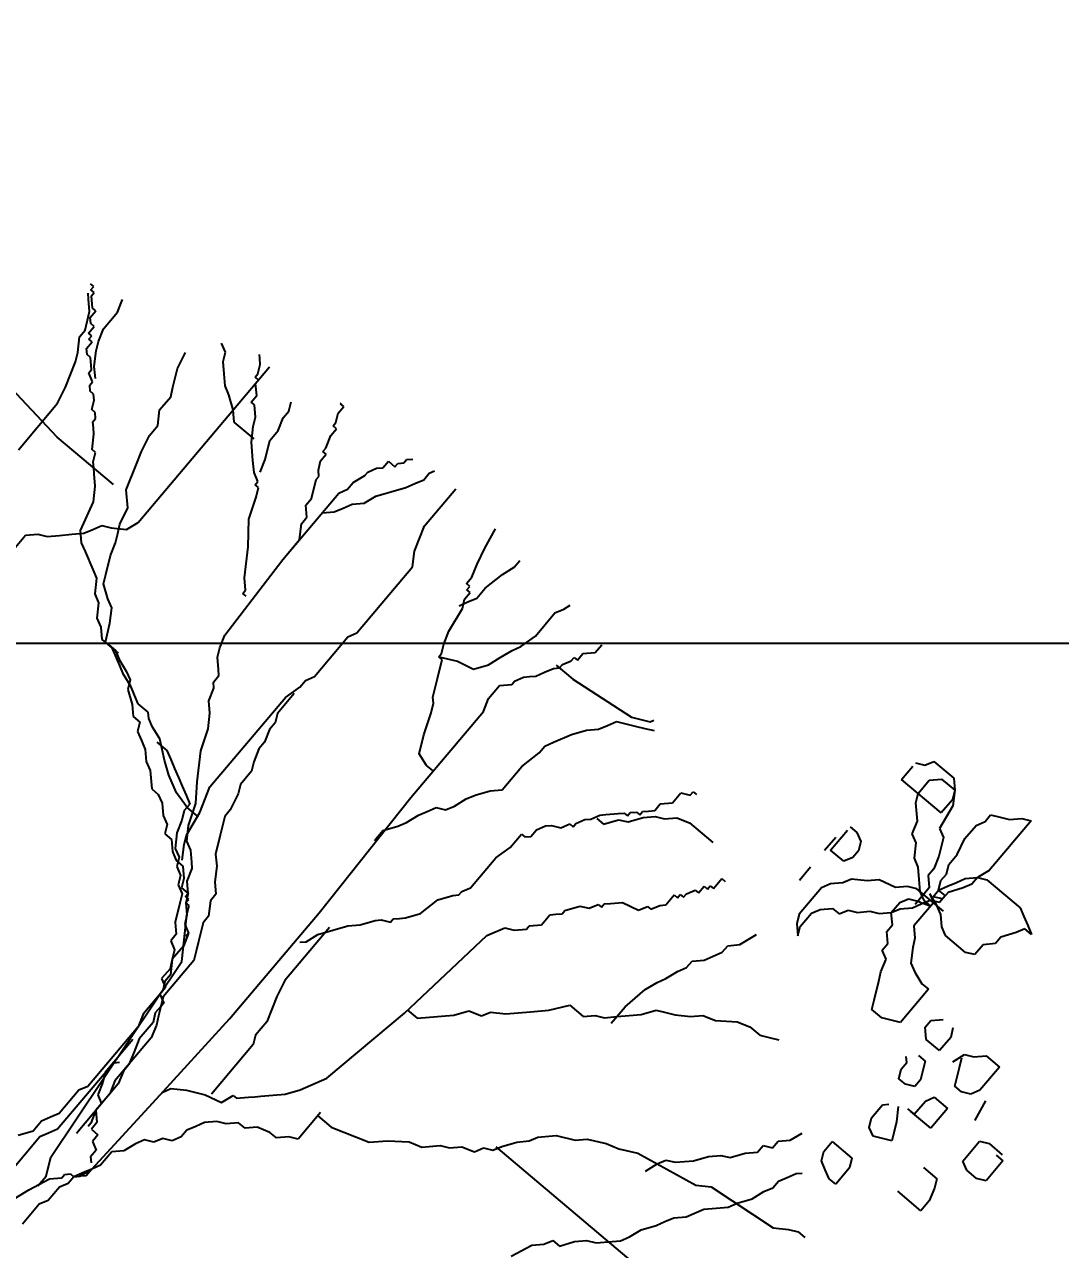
# Model space of a CAD drawing. Header units: metres. Extents: x 116 to 542, y -164 to 56.
# Drawn here: x 490.429 to 491.078, y -100.29 to -99.523 of the extents above; entities that cross this region are included whole.
import ezdxf

# ---------------------------------------------------------------- set-up
doc = ezdxf.new("R2010")
doc.units = ezdxf.units.M
doc.header["$PDMODE"] = 35
doc.linetypes.add('AR-01-REC$0$HIDDEN2', pattern=[0.1875, 0.125, -0.0625])
for name, color, linetype in [('A-PISO', 30, 'Continuous'), ('AR-01-REC$0$A-EXTERIOR', 8, 'Continuous'), ('AR-01-REC$0$A-JARDIN', 8, 'Continuous')]:
    doc.layers.add(name, color=color, linetype=linetype)
doc.styles.add('AR-01-REC$0$oK', font='romans.shx', dxfattribs={"height": 0.18})
doc.dimstyles.new('Copy of AR-01-REC$0$ESC.100', dxfattribs={"dimscale": 1.5, "dimtxt": 0.18, "dimasz": 0.05, "dimexe": 0.18, "dimexo": 0.0625, "dimgap": 0.035, "dimtad": 0, "dimtih": 1, "dimtoh": 1, "dimdec": 0, "dimlfac": 100, "dimzin": 0, "dimdsep": 46, "dimtxsty": 'AR-01-REC$0$oK', "dimblk": 'AR-01-REC$0$_ArchTick', "dimcen": 0.09, "dimclrd": 4, "dimclre": 4, "dimclrt": 7, "dimadec": 0, "dimazin": 0, "dimtfac": 1, "dimtdec": 0, "dimtix": 1, "dimtofl": 0, "dimtmove": 0, "dimatfit": 3, "dimfxl": 1, "dimtolj": 1, "dimtzin": 0, "dimarcsym": 0})

# ---------------------------------------------------------------- blocks, each defined once
blk = doc.blocks.new('AR-01-REC$0$ARBOL-03')
for p, q in [((-0.57934, 0.27593), (-0.57934, 0.27865)), ((-0.49245, 0.23251), (-0.49788, 0.27865)), ((-0.57662, 0.27593), (-0.57934, 0.27593)), ((-0.57662, 0.27322), (-0.57662, 0.27593)), ((-0.57391, 0.27322), (-0.57662, 0.27322)), ((-0.57119, 0.27322), (-0.57391, 0.27593)), ((-0.56848, 0.26779), (-0.57391, 0.27322)), ((-0.56576, 0.26779), (-0.57119, 0.27322)), ((-0.56848, 0.26508), (-0.56848, 0.26779)), ((-0.56305, 0.26508), (-0.56848, 0.26508)), ((-0.5549, 0.26236), (-0.56576, 0.26779)), ((-0.56033, 0.26236), (-0.56305, 0.26508)), ((-0.56033, 0.25965), (-0.56033, 0.26236)), ((-0.54947, 0.26236), (-0.5549, 0.26236)), ((-0.54132, 0.25694), (-0.54947, 0.26236)), ((-0.57662, 0.25422), (-0.58477, 0.25694)), ((-0.56305, 0.25422), (-0.57662, 0.25422)), ((-0.5549, 0.25151), (-0.56305, 0.25422)), ((-0.5549, 0.25965), (-0.56033, 0.25965)), ((-0.5549, 0.25694), (-0.5549, 0.25965)), ((-0.55218, 0.25694), (-0.5549, 0.25694)), ((-0.55218, 0.25422), (-0.55218, 0.25694)), ((-0.54675, 0.25422), (-0.55218, 0.25422)), ((-0.54404, 0.25151), (-0.54675, 0.25422)), ((-0.53589, 0.25422), (-0.54132, 0.25694)), ((-0.52775, 0.25151), (-0.53589, 0.25422)), ((-0.54947, 0.24879), (-0.5549, 0.25151)), ((-0.54132, 0.24337), (-0.54947, 0.24879)), ((-0.54404, 0.24879), (-0.54404, 0.25151)), ((-0.53861, 0.24337), (-0.54404, 0.24879)), ((-0.5196, 0.24879), (-0.52775, 0.25151)), ((-0.50874, 0.24608), (-0.5196, 0.24879)), ((-0.47072, 0.24608), (-0.50874, 0.24608)), ((-0.53589, 0.23794), (-0.54132, 0.24337)), ((-0.53589, 0.24337), (-0.53861, 0.24337)), ((-0.53318, 0.23794), (-0.53589, 0.24337)), ((-0.53046, 0.23794), (-0.53318, 0.23794)), ((-0.52775, 0.23522), (-0.53046, 0.23794)), ((-0.52775, 0.23251), (-0.52775, 0.23522)), ((-0.52503, 0.2298), (-0.52775, 0.23251)), ((-0.49245, 0.18637), (-0.49245, 0.23251)), ((-0.5196, 0.22708), (-0.52503, 0.2298)), ((-0.5196, 0.22437), (-0.5196, 0.22708)), ((-0.51688, 0.22166), (-0.5196, 0.22437)), ((-0.51417, 0.22166), (-0.51688, 0.22166)), ((-0.51145, 0.21894), (-0.51417, 0.22166)), ((-0.50874, 0.21623), (-0.51145, 0.21894)), ((-0.50059, 0.2108), (-0.50874, 0.21623)), ((-0.50059, 0.20809), (-0.50059, 0.2108)), ((-0.49516, 0.20537), (-0.50059, 0.20809)), ((-0.43271, 0.20809), (-0.43814, 0.20266)), ((-0.41642, 0.20809), (-0.43271, 0.20809)), ((-0.57391, 0.20266), (-0.58477, 0.20537)), ((-0.56848, 0.19994), (-0.57391, 0.20266)), ((-0.56305, 0.19723), (-0.56848, 0.19994)), ((-0.49245, 0.20266), (-0.49516, 0.20537)), ((-0.48973, 0.19994), (-0.49245, 0.20266)), ((-0.4843, 0.19452), (-0.48973, 0.19994)), ((-0.43814, 0.20266), (-0.44085, 0.19723)), ((-0.55761, 0.19452), (-0.56305, 0.19723)), ((-0.54675, 0.19452), (-0.55761, 0.19452)), ((-0.53861, 0.18909), (-0.54675, 0.19452)), ((-0.47615, 0.18909), (-0.4843, 0.19452)), ((-0.44085, 0.19723), (-0.44629, 0.1918)), ((-0.60106, 0.18637), (-0.60378, 0.1918)), ((-0.59563, 0.18366), (-0.60106, 0.18637)), ((-0.53046, 0.18909), (-0.53861, 0.18909)), ((-0.5196, 0.18637), (-0.53046, 0.18909)), ((-0.51145, 0.18366), (-0.5196, 0.18637)), ((-0.45715, 0.18366), (-0.47615, 0.18909)), ((-0.45172, 0.18637), (-0.45715, 0.18095)), ((-0.44629, 0.1918), (-0.45172, 0.18637)), ((-0.5902, 0.17823), (-0.59563, 0.18366)), ((-0.58477, 0.1728), (-0.5902, 0.17823)), ((-0.49516, 0.17823), (-0.51145, 0.18366)), ((-0.48702, 0.17009), (-0.49516, 0.17823)), ((-0.46258, 0.17823), (-0.46801, 0.17552)), ((-0.45715, 0.18095), (-0.46258, 0.17823)), ((-0.45172, 0.17823), (-0.45715, 0.18366)), ((-0.449, 0.1728), (-0.45172, 0.17823)), ((-0.61192, 0.16738), (-0.61362, 0.16907)), ((-0.58205, 0.16738), (-0.58477, 0.1728)), ((-0.47615, 0.16738), (-0.48702, 0.17009)), ((-0.47072, 0.17009), (-0.47615, 0.16195)), ((-0.46801, 0.17552), (-0.47072, 0.17009)), ((-0.44357, 0.16195), (-0.449, 0.1728)), ((-0.60921, 0.16466), (-0.61192, 0.16738)), ((-0.60378, 0.16195), (-0.60921, 0.16466)), ((-0.60106, 0.16195), (-0.60378, 0.16195)), ((-0.60106, 0.15923), (-0.60106, 0.16195)), ((-0.57662, 0.15923), (-0.58205, 0.16738)), ((-0.47615, 0.16195), (-0.4843, 0.15923)), ((-0.47072, 0.16466), (-0.47615, 0.16738)), ((-0.46529, 0.16195), (-0.47072, 0.16466)), ((-0.45715, 0.15923), (-0.46529, 0.16195)), ((-0.44085, 0.15652), (-0.44357, 0.16195)), ((-0.4843, 0.15923), (-0.61192, 0.15923)), ((-0.59835, 0.15923), (-0.60106, 0.15923)), ((-0.59563, 0.15652), (-0.59835, 0.15923)), ((-0.59291, 0.15381), (-0.59563, 0.15652)), ((-0.58748, 0.15381), (-0.59291, 0.15381)), ((-0.58748, 0.15109), (-0.58748, 0.15381)), ((-0.57119, 0.15381), (-0.57662, 0.15923)), ((-0.57119, 0.13752), (-0.57119, 0.15381)), ((-0.44629, 0.15381), (-0.45715, 0.15923)), ((-0.44085, 0.15109), (-0.44629, 0.15381)), ((-0.43271, 0.15109), (-0.44085, 0.15652)), ((-0.58205, 0.14566), (-0.58748, 0.15109)), ((-0.43542, 0.14295), (-0.44085, 0.15109)), ((-0.42999, 0.14566), (-0.43271, 0.15109)), ((-0.57662, 0.14295), (-0.58205, 0.14566)), ((-0.56848, 0.13752), (-0.57662, 0.14295)), ((-0.43271, 0.13752), (-0.43542, 0.14295)), ((-0.42185, 0.14024), (-0.42999, 0.14566)), ((-0.41913, 0.13481), (-0.42185, 0.14024)), ((-0.59835, 0.13209), (-0.60378, 0.13481)), ((-0.59291, 0.13209), (-0.59835, 0.13209)), ((-0.58477, 0.12938), (-0.59291, 0.13209)), ((-0.56033, 0.12938), (-0.56848, 0.13752)), ((-0.42456, 0.13209), (-0.43271, 0.13752)), ((-0.4137, 0.12667), (-0.42456, 0.13209)), ((-0.4137, 0.12938), (-0.41913, 0.13481)), ((-0.57662, 0.12938), (-0.58477, 0.12938)), ((-0.56576, 0.12395), (-0.57662, 0.12938)), ((-0.55761, 0.12124), (-0.56576, 0.12395)), ((-0.5549, 0.12395), (-0.56033, 0.12938)), ((-0.55218, 0.11852), (-0.5549, 0.12395)), ((-0.4137, 0.12124), (-0.4137, 0.12938)), ((-0.4137, 0.11581), (-0.4137, 0.12667)), ((-0.4137, 0.12395), (-0.4137, 0.11852)), ((-0.54947, 0.11852), (-0.55218, 0.11852)), ((-0.54947, 0.11581), (-0.54947, 0.11852)), ((-0.54404, 0.1131), (-0.54947, 0.11581)), ((-0.40827, 0.11038), (-0.4137, 0.12124)), ((-0.4137, 0.11852), (-0.41099, 0.1131)), ((-0.62278, 0.11038), (-0.62367, 0.11038)), ((-0.62278, 0.10767), (-0.62278, 0.11038)), ((-0.61735, 0.10767), (-0.62278, 0.10767)), ((-0.61192, 0.10495), (-0.61735, 0.10767)), ((-0.53046, 0.10767), (-0.54404, 0.1131)), ((-0.51688, 0.09681), (-0.53046, 0.10767)), ((-0.41099, 0.1131), (-0.40827, 0.10495)), ((-0.40555, 0.10495), (-0.40827, 0.11038)), ((-0.60921, 0.10495), (-0.61192, 0.10495)), ((-0.60921, 0.10224), (-0.60921, 0.10495)), ((-0.60378, 0.10224), (-0.60921, 0.10224)), ((-0.59563, 0.09953), (-0.60378, 0.10224)), ((-0.40827, 0.10495), (-0.40555, 0.09953)), ((-0.40284, 0.09681), (-0.40555, 0.10495)), ((-0.59291, 0.09953), (-0.59563, 0.09953)), ((-0.59291, 0.09681), (-0.59291, 0.09953)), ((-0.58748, 0.09681), (-0.59291, 0.09681)), ((-0.58205, 0.0941), (-0.58748, 0.09681)), ((-0.57934, 0.09138), (-0.58205, 0.0941)), ((-0.50059, 0.08596), (-0.51688, 0.09681)), ((-0.40555, 0.09953), (-0.40012, 0.09681)), ((-0.40012, 0.09138), (-0.40284, 0.09681)), ((-0.40012, 0.09681), (-0.39469, 0.08867)), ((-0.57662, 0.09138), (-0.57934, 0.09138)), ((-0.56576, 0.08596), (-0.57662, 0.09138)), ((-0.56033, 0.08596), (-0.56576, 0.08596)), ((-0.5549, 0.08053), (-0.56033, 0.08596)), ((-0.49516, 0.08053), (-0.50059, 0.08596)), ((-0.39741, 0.08596), (-0.40012, 0.09138)), ((-0.39741, 0.07781), (-0.39741, 0.08596)), ((-0.39469, 0.08867), (-0.38926, 0.08324)), ((-0.54947, 0.08053), (-0.5549, 0.08053)), ((-0.54132, 0.0751), (-0.54947, 0.08053)), ((-0.49245, 0.08053), (-0.49516, 0.08053)), ((-0.49245, 0.07781), (-0.49245, 0.08053)), ((-0.39469, 0.0751), (-0.39741, 0.07781)), ((-0.38926, 0.08324), (-0.38926, 0.07781)), ((-0.38926, 0.07781), (-0.38383, 0.0751)), ((-0.60106, 0.06967), (-0.60649, 0.06696)), ((-0.59835, 0.06967), (-0.60106, 0.06967)), ((-0.5902, 0.07239), (-0.59835, 0.06967)), ((-0.58477, 0.07239), (-0.5902, 0.07239)), ((-0.57934, 0.0751), (-0.58477, 0.07239)), ((-0.52503, 0.0751), (-0.57934, 0.0751)), ((-0.56848, 0.06967), (-0.57391, 0.06696)), ((-0.56305, 0.0751), (-0.56848, 0.06967)), ((-0.52503, 0.0751), (-0.54132, 0.0751)), ((-0.46529, 0.07239), (-0.52503, 0.0751)), ((-0.45715, 0.06967), (-0.46529, 0.07239)), ((-0.45172, 0.06696), (-0.45715, 0.06967)), ((-0.39198, 0.06967), (-0.39469, 0.0751)), ((-0.38926, 0.06153), (-0.39198, 0.06967)), ((-0.38383, 0.0751), (-0.38112, 0.06967)), ((-0.38112, 0.06967), (-0.3784, 0.06424)), ((-0.60921, 0.06424), (-0.61464, 0.06424)), ((-0.61464, 0.06424), (-0.61464, 0.05882)), ((-0.60649, 0.06696), (-0.60921, 0.06424)), ((-0.57934, 0.06424), (-0.58477, 0.05882)), ((-0.57391, 0.06696), (-0.57934, 0.06424)), ((-0.44629, 0.06153), (-0.45172, 0.06696)), ((-0.44357, 0.05882), (-0.44629, 0.06153)), ((-0.38112, 0.05067), (-0.38926, 0.06153)), ((-0.38655, 0.06153), (-0.38655, 0.05339)), ((-0.3784, 0.06424), (-0.37297, 0.05882)), ((-0.62278, 0.0561), (-0.6255, 0.05339)), ((-0.62007, 0.0561), (-0.62278, 0.0561)), ((-0.61735, 0.05882), (-0.62007, 0.0561)), ((-0.61464, 0.05882), (-0.61735, 0.05882)), ((-0.59291, 0.0561), (-0.60106, 0.05067)), ((-0.58477, 0.05882), (-0.59291, 0.0561)), ((-0.43814, 0.05882), (-0.44357, 0.05882)), ((-0.43542, 0.0561), (-0.43814, 0.05882)), ((-0.42728, 0.05339), (-0.43542, 0.0561)), ((-0.37297, 0.05882), (-0.37025, 0.05339)), ((-0.60106, 0.05067), (-0.60921, 0.04525)), ((-0.42185, 0.04796), (-0.42728, 0.05339)), ((-0.4137, 0.04253), (-0.42185, 0.04796)), ((-0.38655, 0.05339), (-0.38383, 0.04796)), ((-0.38383, 0.04796), (-0.38112, 0.04253)), ((-0.37569, 0.04253), (-0.38112, 0.05067)), ((-0.37025, 0.05339), (-0.36211, 0.04525)), ((-0.6255, 0.03982), (-0.6286, 0.03827)), ((-0.62007, 0.03982), (-0.6255, 0.03982)), ((-0.61464, 0.04253), (-0.62007, 0.03982)), ((-0.60921, 0.04525), (-0.61464, 0.04253)), ((-0.40012, 0.0371), (-0.4137, 0.04253)), ((-0.38112, 0.04253), (-0.3784, 0.0371)), ((-0.37025, 0.03168), (-0.37569, 0.04253)), ((-0.36211, 0.04525), (-0.36211, 0.03982)), ((-0.36211, 0.03982), (-0.35939, 0.03439)), ((-0.38383, 0.02625), (-0.40012, 0.0371)), ((-0.3784, 0.0371), (-0.37569, 0.03168)), ((-0.37569, 0.03168), (-0.37297, 0.02625)), ((-0.36754, 0.02082), (-0.37025, 0.03168)), ((-0.35939, 0.03439), (-0.35396, 0.02896)), ((-0.37297, 0.01811), (-0.38383, 0.02625)), ((-0.37297, 0.02625), (-0.37025, 0.02082)), ((-0.35396, 0.02896), (-0.35125, 0.02353)), ((-0.35125, 0.02353), (-0.34582, 0.02082)), ((-0.59835, 0.02082), (-0.62859, 0.02082)), ((-0.5902, 0.01811), (-0.59835, 0.02082)), ((-0.58205, 0.01539), (-0.5902, 0.01811)), ((-0.57391, 0.00996), (-0.58205, 0.01539)), ((-0.47615, 0.01539), (-0.48158, 0.01268)), ((-0.47072, 0.01539), (-0.47615, 0.01539)), ((-0.45986, 0.01811), (-0.47072, 0.01539)), ((-0.46529, 0.01539), (-0.449, 0.01539)), ((-0.38655, 0.01811), (-0.45986, 0.01811)), ((-0.449, 0.01539), (-0.44357, 0.01268)), ((-0.37025, 0.01268), (-0.38655, 0.01811)), ((-0.35939, 0.01268), (-0.37297, 0.01811)), ((-0.37025, 0.02082), (-0.36482, 0.02082)), ((-0.36754, 0.01268), (-0.36754, 0.02082)), ((-0.36482, 0.02082), (-0.35939, 0.01811)), ((-0.35939, 0.01811), (-0.35125, 0.01539)), ((-0.35125, 0.01539), (-0.3431, 0.00996)), ((-0.34582, 0.02082), (-0.34582, 0.01539)), ((-0.34582, 0.01539), (-0.34039, 0.00996)), ((-0.5196, 0.00996), (-0.57391, 0.00996)), ((-0.51417, 0.01268), (-0.5196, 0.00996)), ((-0.48158, 0.01268), (-0.51417, 0.01268)), ((-0.44357, 0.01268), (-0.43814, 0.01268)), ((-0.43814, 0.01268), (-0.42999, 0.00996)), ((-0.42999, 0.00996), (-0.42456, 0.00996)), ((-0.42456, 0.00996), (-0.41642, 0.00725)), ((-0.35396, 0.00996), (-0.37025, 0.01268)), ((-0.35125, 0.00725), (-0.35939, 0.01268)), ((-0.34853, 0.00725), (-0.35396, 0.00996)), ((-0.3431, 0.00996), (-0.34039, 0.00454)), ((-0.34039, 0.00996), (-0.33767, 0.00454)), ((-0.41642, 0.00725), (-0.41099, 0.00454)), ((-0.41099, 0.00454), (-0.40012, 0.00454)), ((-0.40012, 0.00454), (-0.39469, 0.00182)), ((-0.39469, 0.00182), (-0.38383, -0.00089)), ((-0.34853, 0.00182), (-0.35125, 0.00725)), ((-0.34039, 0.00182), (-0.34853, 0.00725)), ((-0.3431, -0.00361), (-0.34853, 0.00182)), ((-0.34039, 0.00454), (-0.33496, 0.00182)), ((-0.33767, 0.00454), (-0.33767, -0.00089)), ((-0.33496, 0.00182), (-0.33224, -0.00361)), ((-0.38383, -0.00089), (-0.3784, -0.00089)), ((-0.3784, -0.00089), (-0.37297, -0.00361)), ((-0.37297, -0.00361), (-0.36754, -0.00632)), ((-0.36754, -0.00632), (-0.35668, -0.01175)), ((-0.34039, -0.00632), (-0.3431, -0.00361)), ((-0.33224, -0.00903), (-0.34039, -0.00632)), ((-0.33767, -0.00089), (-0.33224, -0.00632)), ((-0.33224, -0.00361), (-0.32681, -0.00632)), ((-0.33224, -0.00632), (-0.32681, -0.00903)), ((-0.32681, -0.00632), (-0.32409, -0.01175)), ((-0.61192, -0.01718), (-0.6255, -0.01446)), ((-0.35668, -0.01175), (-0.35125, -0.01718)), ((-0.32681, -0.01446), (-0.33224, -0.00903)), ((-0.32681, -0.00903), (-0.32681, -0.01446)), ((-0.32409, -0.01446), (-0.32681, -0.01446)), ((-0.32681, -0.01446), (-0.32138, -0.01718)), ((-0.32409, -0.01175), (-0.31866, -0.01446)), ((-0.32409, -0.01718), (-0.32409, -0.01446)), ((-0.31866, -0.01446), (-0.3078, -0.01989)), ((-0.60106, -0.01989), (-0.61192, -0.01718)), ((-0.59291, -0.0226), (-0.60106, -0.01989)), ((-0.58748, -0.0226), (-0.59291, -0.0226)), ((-0.58748, -0.02532), (-0.58748, -0.0226)), ((-0.35125, -0.01718), (-0.3431, -0.0226)), ((-0.3431, -0.0226), (-0.33767, -0.02803)), ((-0.32138, -0.01718), (-0.32409, -0.01718)), ((-0.32138, -0.01989), (-0.32138, -0.01718)), ((-0.32138, -0.01718), (-0.31595, -0.0226)), ((-0.31595, -0.0226), (-0.32138, -0.01989)), ((-0.3078, -0.02803), (-0.31595, -0.0226)), ((-0.31595, -0.0226), (-0.31052, -0.02532)), ((-0.3078, -0.01989), (-0.30237, -0.02532)), ((-0.58477, -0.02532), (-0.58748, -0.02532)), ((-0.58477, -0.02803), (-0.58477, -0.02532)), ((-0.57934, -0.02803), (-0.58477, -0.02803)), ((-0.57391, -0.03075), (-0.57934, -0.02803)), ((-0.57391, -0.02803), (-0.57934, -0.03075)), ((-0.33767, -0.02803), (-0.33224, -0.02803)), ((-0.33224, -0.02803), (-0.32409, -0.03346)), ((-0.31052, -0.02532), (-0.3078, -0.03075)), ((-0.29151, -0.03889), (-0.3078, -0.02803)), ((-0.30237, -0.02532), (-0.29694, -0.02532)), ((-0.29694, -0.02532), (-0.29422, -0.03075)), ((-0.60649, -0.03617), (-0.61464, -0.03889)), ((-0.59291, -0.03346), (-0.60649, -0.03617)), ((-0.58477, -0.03346), (-0.59291, -0.03346)), ((-0.57934, -0.03075), (-0.58477, -0.03346)), ((-0.55761, -0.03346), (-0.57391, -0.03075)), ((-0.54947, -0.03617), (-0.55761, -0.03346)), ((-0.54404, -0.03889), (-0.54947, -0.03617)), ((-0.32409, -0.03346), (-0.31866, -0.03346)), ((-0.31866, -0.03346), (-0.31323, -0.03617)), ((-0.31323, -0.03617), (-0.3078, -0.03889)), ((-0.3078, -0.03075), (-0.29966, -0.03346)), ((-0.3078, -0.03075), (-0.30509, -0.03075)), ((-0.29966, -0.03346), (-0.28879, -0.03346)), ((-0.29422, -0.03075), (-0.28879, -0.03346)), ((-0.28879, -0.03346), (-0.28065, -0.03889)), ((-0.28879, -0.03346), (-0.28336, -0.03617)), ((-0.28336, -0.03617), (-0.27522, -0.03617)), ((-0.27522, -0.03617), (-0.2725, -0.0416)), ((-0.16389, -0.03889), (-0.15846, -0.03617)), ((-0.15846, -0.03617), (-0.15031, -0.03617)), ((-0.15031, -0.03617), (-0.14216, -0.03075)), ((-0.61464, -0.03889), (-0.62007, -0.03889)), ((-0.54132, -0.03889), (-0.54675, -0.04974)), ((-0.54132, -0.03889), (-0.54404, -0.03889)), ((-0.54132, -0.0416), (-0.54132, -0.03889)), ((-0.53046, -0.04703), (-0.54132, -0.0416)), ((-0.3078, -0.03889), (-0.30237, -0.0416)), ((-0.30237, -0.0416), (-0.29694, -0.04432)), ((-0.29694, -0.04432), (-0.26707, -0.04432)), ((-0.14488, -0.05517), (-0.29151, -0.03889)), ((-0.28065, -0.03889), (-0.27522, -0.03889)), ((-0.27522, -0.03889), (-0.26979, -0.0416)), ((-0.2725, -0.0416), (-0.26707, -0.0416)), ((-0.26979, -0.0416), (-0.25078, -0.0416)), ((-0.26707, -0.0416), (-0.26436, -0.04703)), ((-0.26707, -0.04432), (-0.26164, -0.04703)), ((-0.25078, -0.0416), (-0.24263, -0.04432)), ((-0.24263, -0.04432), (-0.19376, -0.04432)), ((-0.19376, -0.04432), (-0.18833, -0.0416)), ((-0.18833, -0.0416), (-0.16932, -0.0416)), ((-0.16932, -0.0416), (-0.16389, -0.03889)), ((-0.15574, -0.04432), (-0.16117, -0.04703)), ((-0.15031, -0.0416), (-0.15574, -0.04432)), ((-0.12044, -0.0416), (-0.15031, -0.0416)), ((-0.54675, -0.04974), (-0.54947, -0.0606)), ((-0.52503, -0.04974), (-0.53046, -0.04703)), ((-0.5196, -0.05246), (-0.52503, -0.04974)), ((-0.51688, -0.05517), (-0.5196, -0.05246)), ((-0.26436, -0.04703), (-0.25621, -0.04703)), ((-0.26164, -0.04703), (-0.25621, -0.04974)), ((-0.25621, -0.04703), (-0.25078, -0.04974)), ((-0.25621, -0.04974), (-0.25078, -0.05246)), ((-0.25078, -0.04974), (-0.2372, -0.04974)), ((-0.25078, -0.05246), (-0.24263, -0.05517)), ((-0.2372, -0.04974), (-0.22906, -0.05246)), ((-0.23449, -0.04703), (-0.20733, -0.04703)), ((-0.22906, -0.05246), (-0.22091, -0.05517)), ((-0.21548, -0.04703), (-0.21819, -0.04974)), ((-0.16117, -0.04703), (-0.21548, -0.04703)), ((-0.20733, -0.04703), (-0.2019, -0.04974)), ((-0.2019, -0.04974), (-0.19376, -0.05246)), ((-0.19376, -0.05246), (-0.19104, -0.05789)), ((-0.10415, -0.05246), (-0.12044, -0.05789)), ((-0.54947, -0.0606), (-0.55761, -0.06603)), ((-0.51145, -0.05789), (-0.51688, -0.05517)), ((-0.49788, -0.06331), (-0.51145, -0.05789)), ((-0.24263, -0.05517), (-0.20733, -0.05517)), ((-0.22091, -0.05517), (-0.21548, -0.05517)), ((-0.21548, -0.05517), (-0.20733, -0.05789)), ((-0.20733, -0.05517), (-0.19919, -0.05789)), ((-0.20733, -0.05789), (-0.1666, -0.05789)), ((-0.19919, -0.05789), (-0.18561, -0.05789)), ((-0.19104, -0.05789), (-0.18561, -0.05789)), ((-0.18561, -0.05789), (-0.18018, -0.06331)), ((-0.18561, -0.05789), (-0.17746, -0.0606)), ((-0.17746, -0.0606), (-0.17475, -0.0606)), ((-0.13402, -0.0606), (-0.14488, -0.05517)), ((-0.12044, -0.05789), (-0.13402, -0.06331)), ((-0.12587, -0.0606), (-0.13402, -0.0606)), ((-0.56576, -0.06874), (-0.57391, -0.07146)), ((-0.55761, -0.06603), (-0.56576, -0.06874)), ((-0.48702, -0.06874), (-0.49788, -0.06331)), ((-0.4843, -0.07688), (-0.48702, -0.06874)), ((-0.18018, -0.06331), (-0.17475, -0.06331)), ((-0.17475, -0.06331), (-0.17475, -0.06874)), ((-0.17475, -0.06874), (-0.16932, -0.06874)), ((-0.16932, -0.06874), (-0.1666, -0.07417)), ((-0.14216, -0.06874), (-0.14488, -0.07146)), ((-0.13945, -0.06874), (-0.14216, -0.06874)), ((-0.13402, -0.06331), (-0.13945, -0.06874)), ((-0.12316, -0.07146), (-0.11773, -0.06874)), ((-0.11773, -0.06874), (-0.10143, -0.06874)), ((-0.57934, -0.07417), (-0.5902, -0.07688)), ((-0.57391, -0.07146), (-0.57934, -0.07417)), ((-0.1666, -0.07417), (-0.16117, -0.07417)), ((-0.16117, -0.07417), (-0.15846, -0.07688)), ((-0.15031, -0.07688), (-0.14488, -0.07417)), ((-0.14488, -0.07417), (-0.1476, -0.07688)), ((-0.14488, -0.07146), (-0.14488, -0.07417)), ((-0.14488, -0.07417), (-0.13945, -0.07417)), ((-0.13945, -0.07417), (-0.13402, -0.07146)), ((-0.13402, -0.07146), (-0.12316, -0.07146)), ((-0.61464, -0.0796), (-0.61908, -0.08108)), ((-0.60921, -0.07688), (-0.61464, -0.0796)), ((-0.5902, -0.07688), (-0.60921, -0.07688)), ((-0.55218, -0.0796), (-0.55761, -0.08503)), ((-0.54132, -0.0796), (-0.55218, -0.0796)), ((-0.53318, -0.08231), (-0.54132, -0.0796)), ((-0.46258, -0.08231), (-0.53318, -0.08231)), ((-0.4843, -0.08231), (-0.4843, -0.07688)), ((-0.37025, -0.08503), (-0.46258, -0.08231)), ((-0.43542, -0.08231), (-0.44357, -0.08774)), ((-0.42728, -0.08231), (-0.43542, -0.08231)), ((-0.21548, -0.08231), (-0.28336, -0.08503)), ((-0.22091, -0.08231), (-0.22634, -0.08503)), ((-0.15574, -0.0796), (-0.21548, -0.08231)), ((-0.17746, -0.08774), (-0.17203, -0.08231)), ((-0.17203, -0.08231), (-0.16117, -0.08231)), ((-0.16117, -0.08231), (-0.15574, -0.0796)), ((-0.1476, -0.07688), (-0.15574, -0.0796)), ((-0.15574, -0.0796), (-0.15031, -0.07688)), ((-0.15574, -0.0796), (-0.15031, -0.0796)), ((-0.15031, -0.0796), (-0.1476, -0.07688)), ((-0.56848, -0.09045), (-0.57119, -0.09317)), ((-0.56576, -0.08774), (-0.56848, -0.09045)), ((-0.56033, -0.08503), (-0.56576, -0.08774)), ((-0.55761, -0.08503), (-0.56033, -0.08503)), ((-0.449, -0.09045), (-0.45715, -0.09317)), ((-0.44357, -0.08774), (-0.449, -0.09045)), ((-0.28336, -0.08503), (-0.37025, -0.08503)), ((-0.35125, -0.09045), (-0.35939, -0.09317)), ((-0.34853, -0.08774), (-0.35125, -0.09045)), ((-0.22634, -0.08503), (-0.23177, -0.09317)), ((-0.19104, -0.09317), (-0.18561, -0.09045)), ((-0.18561, -0.09045), (-0.17746, -0.08774)), ((-0.58205, -0.0986), (-0.58477, -0.10131)), ((-0.58477, -0.0986), (-0.58477, -0.11217)), ((-0.57662, -0.09588), (-0.58205, -0.0986)), ((-0.57119, -0.09317), (-0.57662, -0.09588)), ((-0.46801, -0.0986), (-0.47072, -0.10402)), ((-0.46258, -0.09588), (-0.46801, -0.0986)), ((-0.45715, -0.09317), (-0.46258, -0.09588)), ((-0.36754, -0.0986), (-0.37569, -0.10402)), ((-0.35939, -0.09317), (-0.36754, -0.0986)), ((-0.36754, -0.09588), (-0.32409, -0.09588)), ((-0.32409, -0.09588), (-0.31323, -0.0986)), ((-0.31323, -0.0986), (-0.30509, -0.10131)), ((-0.23177, -0.09317), (-0.2372, -0.10402)), ((-0.19919, -0.10131), (-0.19376, -0.0986)), ((-0.19376, -0.0986), (-0.19104, -0.09317)), ((-0.60106, -0.10674), (-0.60649, -0.11217)), ((-0.59563, -0.10674), (-0.60106, -0.10674)), ((-0.59291, -0.10402), (-0.59563, -0.10402)), ((-0.59563, -0.10402), (-0.59563, -0.10674)), ((-0.58748, -0.10131), (-0.59291, -0.10402)), ((-0.58477, -0.10131), (-0.58748, -0.10131)), ((-0.47615, -0.10674), (-0.4843, -0.10945)), ((-0.47072, -0.10402), (-0.47615, -0.10674)), ((-0.37569, -0.10402), (-0.38112, -0.10945)), ((-0.30509, -0.10131), (-0.29694, -0.10402)), ((-0.29694, -0.10402), (-0.28608, -0.10402)), ((-0.28608, -0.10402), (-0.28065, -0.10674)), ((-0.28065, -0.10674), (-0.23992, -0.10674)), ((-0.2372, -0.10402), (-0.23992, -0.11488)), ((-0.20733, -0.10945), (-0.2019, -0.10674)), ((-0.2019, -0.10674), (-0.19919, -0.10131)), ((-0.60649, -0.11217), (-0.61291, -0.11217)), ((-0.58477, -0.11217), (-0.5902, -0.15559)), ((-0.48973, -0.11217), (-0.49788, -0.11759)), ((-0.4843, -0.10945), (-0.48973, -0.11217)), ((-0.38926, -0.11488), (-0.39198, -0.11759)), ((-0.38112, -0.10945), (-0.38926, -0.11488)), ((-0.23992, -0.11488), (-0.24806, -0.11759)), ((-0.22906, -0.12031), (-0.22363, -0.11488)), ((-0.22363, -0.11488), (-0.21819, -0.11217)), ((-0.21819, -0.11217), (-0.21276, -0.10945)), ((-0.21276, -0.10945), (-0.20733, -0.10945)), ((-0.49788, -0.11759), (-0.50331, -0.12302)), ((-0.39198, -0.11759), (-0.39469, -0.12302)), ((-0.24806, -0.12031), (-0.25349, -0.12574)), ((-0.24806, -0.11759), (-0.24806, -0.12031)), ((-0.23177, -0.12574), (-0.22906, -0.12031)), ((-0.54675, -0.12845), (-0.55761, -0.13388)), ((-0.54132, -0.12574), (-0.54675, -0.12845)), ((-0.53589, -0.12574), (-0.54132, -0.12574)), ((-0.52232, -0.12302), (-0.53589, -0.12574)), ((-0.50331, -0.12302), (-0.52232, -0.12302)), ((-0.40284, -0.12845), (-0.41099, -0.13388)), ((-0.40012, -0.12574), (-0.40284, -0.12845)), ((-0.39741, -0.12302), (-0.40012, -0.12574)), ((-0.39469, -0.12302), (-0.39741, -0.12302)), ((-0.25621, -0.12845), (-0.25893, -0.13116)), ((-0.25349, -0.12574), (-0.25621, -0.12845)), ((-0.2372, -0.13116), (-0.23177, -0.12574)), ((-0.55761, -0.13388), (-0.56576, -0.13931)), ((-0.42456, -0.13659), (-0.43271, -0.14202)), ((-0.41099, -0.13388), (-0.42456, -0.13659)), ((-0.26436, -0.13659), (-0.26979, -0.14202)), ((-0.25893, -0.13116), (-0.26436, -0.13659)), ((-0.24263, -0.14202), (-0.2372, -0.13659)), ((-0.2372, -0.13659), (-0.2372, -0.13116)), ((-0.57119, -0.14473), (-0.57662, -0.14745)), ((-0.56576, -0.13931), (-0.57119, -0.14473)), ((-0.43814, -0.14473), (-0.44357, -0.14745)), ((-0.43542, -0.14473), (-0.43814, -0.14473)), ((-0.43271, -0.14202), (-0.43542, -0.14473)), ((-0.26979, -0.14202), (-0.27793, -0.14745)), ((-0.24535, -0.15016), (-0.24263, -0.14202)), ((-0.58205, -0.15016), (-0.58477, -0.15559)), ((-0.57662, -0.14745), (-0.58205, -0.15016)), ((-0.48973, -0.15288), (-0.49245, -0.15559)), ((-0.47887, -0.15016), (-0.48973, -0.15016)), ((-0.48973, -0.15016), (-0.48973, -0.15288)), ((-0.46801, -0.14745), (-0.47887, -0.15016)), ((-0.44357, -0.14745), (-0.46801, -0.14745)), ((-0.27793, -0.14745), (-0.29422, -0.15559)), ((-0.24535, -0.15559), (-0.24535, -0.15016)), ((-0.5902, -0.15559), (-0.59563, -0.16645)), ((-0.58748, -0.16102), (-0.5902, -0.16645)), ((-0.58477, -0.15559), (-0.58748, -0.16102)), ((-0.50602, -0.16102), (-0.50874, -0.16645)), ((-0.50331, -0.1583), (-0.50602, -0.16102)), ((-0.49788, -0.15559), (-0.50331, -0.1583)), ((-0.49245, -0.15559), (-0.49788, -0.15559)), ((-0.29422, -0.15559), (-0.35668, -0.16645)), ((-0.25349, -0.16645), (-0.25078, -0.16102)), ((-0.25078, -0.16102), (-0.24535, -0.15559)), ((-0.59563, -0.16645), (-0.59789, -0.16757)), ((-0.5902, -0.16645), (-0.59291, -0.17187)), ((-0.50874, -0.16645), (-0.51417, -0.16916)), ((-0.35668, -0.16645), (-0.42728, -0.17459)), ((-0.35939, -0.16645), (-0.35939, -0.17459)), ((-0.27522, -0.16645), (-0.25349, -0.16645)), ((-0.2725, -0.16645), (-0.2725, -0.1773)), ((-0.52232, -0.17459), (-0.52503, -0.1773)), ((-0.51688, -0.17187), (-0.52232, -0.17459)), ((-0.51417, -0.17187), (-0.51688, -0.17187)), ((-0.51417, -0.16916), (-0.51417, -0.17187)), ((-0.42728, -0.17459), (-0.43814, -0.18002)), ((-0.35939, -0.17459), (-0.36482, -0.18002)), ((-0.53318, -0.18273), (-0.53861, -0.18816)), ((-0.53046, -0.18002), (-0.53318, -0.18273)), ((-0.52503, -0.1773), (-0.53046, -0.18002)), ((-0.52775, -0.18002), (-0.52775, -0.18544)), ((-0.43814, -0.18002), (-0.44085, -0.18544)), ((-0.36482, -0.18002), (-0.37025, -0.18544)), ((-0.2725, -0.1773), (-0.27522, -0.18544)), ((-0.53861, -0.18816), (-0.54132, -0.19087)), ((-0.54132, -0.19087), (-0.54132, -0.19359)), ((-0.53589, -0.19087), (-0.53861, -0.1963)), ((-0.52775, -0.18544), (-0.53589, -0.19087)), ((-0.449, -0.19087), (-0.45443, -0.1963)), ((-0.44629, -0.19087), (-0.449, -0.19087)), ((-0.44085, -0.18544), (-0.44629, -0.19087)), ((-0.37569, -0.19087), (-0.38383, -0.1963)), ((-0.37025, -0.18544), (-0.37569, -0.19087)), ((-0.27522, -0.18544), (-0.27793, -0.19359)), ((-0.54947, -0.19901), (-0.55218, -0.20173)), ((-0.54675, -0.19901), (-0.54947, -0.19901)), ((-0.54404, -0.19359), (-0.54675, -0.1963)), ((-0.54675, -0.1963), (-0.54675, -0.19901)), ((-0.53861, -0.1963), (-0.54675, -0.20173)), ((-0.54132, -0.19359), (-0.54404, -0.19359)), ((-0.46529, -0.19901), (-0.46801, -0.20173)), ((-0.46258, -0.1963), (-0.46529, -0.19901)), ((-0.45443, -0.1963), (-0.46258, -0.1963)), ((-0.38383, -0.1963), (-0.38655, -0.20444)), ((-0.27793, -0.19359), (-0.28065, -0.20173)), ((-0.56033, -0.20444), (-0.56576, -0.20987)), ((-0.5549, -0.20444), (-0.56033, -0.20444)), ((-0.55218, -0.20173), (-0.5549, -0.20444)), ((-0.55218, -0.20716), (-0.5549, -0.21258)), ((-0.54675, -0.20173), (-0.55218, -0.20716)), ((-0.47887, -0.20716), (-0.48158, -0.21258)), ((-0.47072, -0.20173), (-0.47887, -0.20716)), ((-0.46801, -0.20173), (-0.47072, -0.20173)), ((-0.39198, -0.20716), (-0.39741, -0.2153)), ((-0.38655, -0.20444), (-0.39198, -0.20716)), ((-0.28065, -0.20173), (-0.28879, -0.20987)), ((-0.57391, -0.20987), (-0.57662, -0.2153)), ((-0.56576, -0.20987), (-0.57391, -0.20987)), ((-0.5549, -0.21258), (-0.56033, -0.21801)), ((-0.48158, -0.21258), (-0.48702, -0.2153)), ((-0.28879, -0.20987), (-0.29694, -0.22073)), ((-0.57934, -0.21801), (-0.57946, -0.21801)), ((-0.57662, -0.2153), (-0.57934, -0.2153)), ((-0.57934, -0.2153), (-0.57934, -0.21801)), ((-0.56033, -0.21801), (-0.56305, -0.22615)), ((-0.49245, -0.22073), (-0.49788, -0.22615)), ((-0.48973, -0.21801), (-0.49245, -0.22073)), ((-0.48702, -0.21801), (-0.48973, -0.21801)), ((-0.48702, -0.2153), (-0.48702, -0.21801)), ((-0.40284, -0.22073), (-0.40827, -0.22615)), ((-0.39741, -0.2153), (-0.40284, -0.22073)), ((-0.29694, -0.22073), (-0.29966, -0.22887)), ((-0.56305, -0.22615), (-0.56305, -0.24515)), ((-0.49788, -0.22615), (-0.50059, -0.23701)), ((-0.40827, -0.22615), (-0.41642, -0.2343)), ((-0.29966, -0.22887), (-0.3078, -0.23701)), ((-0.50059, -0.23701), (-0.50602, -0.23972)), ((-0.41642, -0.2343), (-0.42728, -0.24244)), ((-0.3078, -0.23701), (-0.31052, -0.24244)), ((-0.51145, -0.24515), (-0.51417, -0.24787)), ((-0.50602, -0.24244), (-0.51145, -0.24515)), ((-0.50602, -0.23972), (-0.50602, -0.24244)), ((-0.42728, -0.24244), (-0.42728, -0.25329)), ((-0.31052, -0.24244), (-0.31595, -0.24787)), ((-0.52775, -0.25329), (-0.53318, -0.25601)), ((-0.52503, -0.25329), (-0.52775, -0.25329)), ((-0.52232, -0.25058), (-0.52503, -0.25058)), ((-0.52503, -0.25058), (-0.52503, -0.25329)), ((-0.51417, -0.24787), (-0.52232, -0.24787)), ((-0.52232, -0.24787), (-0.52232, -0.25058)), ((-0.42728, -0.25329), (-0.43271, -0.25872)), ((-0.31595, -0.24787), (-0.31866, -0.25601)), ((-0.53318, -0.25872), (-0.53861, -0.25872)), ((-0.53861, -0.25872), (-0.53861, -0.26144)), ((-0.53318, -0.25601), (-0.53318, -0.25872)), ((-0.43271, -0.25872), (-0.43542, -0.26415)), ((-0.32409, -0.25872), (-0.32681, -0.26415)), ((-0.31866, -0.25601), (-0.32409, -0.25872)), ((-0.54132, -0.26415), (-0.54947, -0.26415)), ((-0.54947, -0.26415), (-0.54947, -0.26686)), ((-0.53861, -0.26144), (-0.54132, -0.26144)), ((-0.54132, -0.26144), (-0.54132, -0.26415)), ((-0.43542, -0.26415), (-0.44085, -0.26958)), ((-0.33224, -0.26686), (-0.34039, -0.27229)), ((-0.32681, -0.26415), (-0.33224, -0.26686)), ((-0.32952, -0.26415), (-0.32952, -0.38356)), ((-0.47344, -0.27501), (-0.47887, -0.27772)), ((-0.46529, -0.27229), (-0.47344, -0.27501)), ((-0.449, -0.26958), (-0.46529, -0.27229)), ((-0.44629, -0.27501), (-0.45172, -0.28043)), ((-0.43542, -0.26958), (-0.449, -0.26958)), ((-0.44085, -0.26958), (-0.44629, -0.27501)), ((-0.34039, -0.27229), (-0.34582, -0.27772)), ((-0.49788, -0.28315), (-0.50331, -0.28858)), ((-0.49245, -0.28315), (-0.49788, -0.28315)), ((-0.48702, -0.28043), (-0.49245, -0.28315)), ((-0.47887, -0.27772), (-0.48702, -0.28043)), ((-0.45172, -0.28043), (-0.45986, -0.28586)), ((-0.35125, -0.28043), (-0.35939, -0.28858)), ((-0.34582, -0.27772), (-0.35125, -0.28043)), ((-0.50331, -0.28858), (-0.51417, -0.294)), ((-0.46258, -0.29129), (-0.46529, -0.29672)), ((-0.45986, -0.28586), (-0.46258, -0.29129)), ((-0.35939, -0.28858), (-0.36482, -0.29943)), ((-0.5196, -0.294), (-0.52503, -0.29943)), ((-0.51417, -0.294), (-0.5196, -0.294)), ((-0.46529, -0.29672), (-0.47072, -0.30486)), ((-0.626, -0.3047), (-0.626, -0.31013)), ((-0.60699, -0.3047), (-0.62328, -0.3047)), ((-0.61514, -0.30199), (-0.60427, -0.30199)), ((-0.60699, -0.31556), (-0.60699, -0.3047)), ((-0.5907, -0.30199), (-0.57984, -0.30199)), ((-0.53318, -0.30215), (-0.53667, -0.30331)), ((-0.52503, -0.29943), (-0.53318, -0.30215)), ((-0.47072, -0.30486), (-0.47615, -0.31029)), ((-0.37025, -0.30486), (-0.37569, -0.31571)), ((-0.36482, -0.29943), (-0.37025, -0.30486)), ((-0.68302, -0.31013), (-0.68574, -0.31556)), ((-0.66944, -0.31013), (-0.68031, -0.31013)), ((-0.66944, -0.3427), (-0.66944, -0.31013)), ((-0.626, -0.31013), (-0.62328, -0.31556)), ((-0.47615, -0.31029), (-0.47887, -0.31843)), ((-0.68574, -0.31556), (-0.69117, -0.31827)), ((-0.69117, -0.31827), (-0.69117, -0.33455)), ((-0.62328, -0.31556), (-0.61785, -0.31827)), ((-0.61785, -0.31827), (-0.61242, -0.31827)), ((-0.61242, -0.31827), (-0.60699, -0.31556)), ((-0.59613, -0.3237), (-0.5907, -0.31827)), ((-0.5907, -0.31827), (-0.58527, -0.31556)), ((-0.58527, -0.31556), (-0.56354, -0.31556)), ((-0.56898, -0.32098), (-0.57441, -0.3237)), ((-0.55811, -0.32098), (-0.56898, -0.32098)), ((-0.56354, -0.31556), (-0.55811, -0.31827)), ((-0.55811, -0.31827), (-0.55268, -0.3237)), ((-0.55268, -0.3237), (-0.55811, -0.32098)), ((-0.47887, -0.31843), (-0.48702, -0.32928)), ((-0.37569, -0.31571), (-0.3784, -0.32386)), ((-0.29694, -0.32114), (-0.30237, -0.32657)), ((-0.28336, -0.31571), (-0.29694, -0.32114)), ((-0.68031, -0.3237), (-0.68574, -0.32913)), ((-0.68574, -0.32913), (-0.68574, -0.33998)), ((-0.66944, -0.3237), (-0.68031, -0.3237)), ((-0.66401, -0.32641), (-0.66944, -0.3237)), ((-0.65587, -0.33455), (-0.66401, -0.32641)), ((-0.60699, -0.33455), (-0.60156, -0.32641)), ((-0.60156, -0.32641), (-0.59613, -0.3237)), ((-0.57441, -0.3237), (-0.57984, -0.32913)), ((-0.57984, -0.32913), (-0.57984, -0.33455)), ((-0.48702, -0.32928), (-0.48973, -0.33743)), ((-0.3784, -0.32386), (-0.38383, -0.33471)), ((-0.30237, -0.32657), (-0.3078, -0.32928)), ((-0.3078, -0.32928), (-0.3078, -0.33471)), ((-0.69117, -0.33455), (-0.68574, -0.33998)), ((-0.64772, -0.33727), (-0.65587, -0.33455)), ((-0.64501, -0.3427), (-0.64772, -0.33727)), ((-0.61242, -0.33998), (-0.60699, -0.33455)), ((-0.58527, -0.33727), (-0.58798, -0.3427)), ((-0.57984, -0.33455), (-0.58527, -0.33727)), ((-0.48973, -0.33743), (-0.48973, -0.34557)), ((-0.38383, -0.33471), (-0.39198, -0.37542)), ((-0.3078, -0.33471), (-0.31595, -0.34014)), ((-0.68574, -0.33998), (-0.67759, -0.34541)), ((-0.68574, -0.33998), (-0.68031, -0.3427)), ((-0.68031, -0.3427), (-0.66944, -0.3427)), ((-0.63686, -0.34812), (-0.64501, -0.3427)), ((-0.61514, -0.35084), (-0.61242, -0.33998)), ((-0.58798, -0.3427), (-0.59341, -0.34812)), ((-0.31595, -0.34014), (-0.32138, -0.34557)), ((-0.67759, -0.34541), (-0.6613, -0.34812)), ((-0.6613, -0.34812), (-0.65858, -0.35355)), ((-0.63414, -0.35355), (-0.63686, -0.34812)), ((-0.62057, -0.35627), (-0.61514, -0.35084)), ((-0.59341, -0.34812), (-0.59613, -0.35355)), ((-0.49245, -0.351), (-0.49516, -0.35642)), ((-0.48973, -0.34557), (-0.49245, -0.351)), ((-0.39198, -0.351), (-0.39469, -0.35642)), ((-0.38655, -0.34828), (-0.39198, -0.351)), ((-0.3784, -0.34557), (-0.38655, -0.34828)), ((-0.32409, -0.351), (-0.32952, -0.35642)), ((-0.32138, -0.34557), (-0.32409, -0.351)), ((-0.65858, -0.35355), (-0.64772, -0.35898)), ((-0.64772, -0.35898), (-0.63957, -0.36169)), ((-0.62871, -0.35898), (-0.63414, -0.35355)), ((-0.62328, -0.36441), (-0.62871, -0.35898)), ((-0.62328, -0.36169), (-0.62057, -0.35627)), ((-0.60971, -0.35898), (-0.61514, -0.36169)), ((-0.60156, -0.35898), (-0.60971, -0.35898)), ((-0.60156, -0.35898), (-0.60699, -0.36169)), ((-0.59613, -0.35355), (-0.60156, -0.35898)), ((-0.59613, -0.36441), (-0.60156, -0.35898)), ((-0.39469, -0.35642), (-0.40284, -0.36457)), ((-0.32952, -0.35642), (-0.33496, -0.36185)), ((-0.68845, -0.36712), (-0.69117, -0.37255)), ((-0.68302, -0.36712), (-0.68845, -0.36712)), ((-0.67759, -0.36441), (-0.68302, -0.36712)), ((-0.66673, -0.36441), (-0.67759, -0.36441)), ((-0.65587, -0.36712), (-0.66673, -0.36441)), ((-0.64772, -0.36712), (-0.65587, -0.36712)), ((-0.64229, -0.36984), (-0.64772, -0.36712)), ((-0.63957, -0.36169), (-0.63414, -0.36169)), ((-0.63414, -0.36169), (-0.62871, -0.36712)), ((-0.62871, -0.36712), (-0.61514, -0.36712)), ((-0.62328, -0.38341), (-0.62328, -0.36169)), ((-0.62057, -0.36984), (-0.62328, -0.36441)), ((-0.61785, -0.36712), (-0.62057, -0.37526)), ((-0.61514, -0.36169), (-0.61785, -0.36712)), ((-0.61242, -0.36712), (-0.61785, -0.36984)), ((-0.60699, -0.36169), (-0.61242, -0.36712)), ((-0.5907, -0.36441), (-0.59613, -0.36441)), ((-0.58527, -0.36984), (-0.5907, -0.36441)), ((-0.40284, -0.36457), (-0.41099, -0.36999)), ((-0.34853, -0.36728), (-0.35668, -0.37271)), ((-0.34039, -0.36457), (-0.34853, -0.36728)), ((-0.33496, -0.36185), (-0.34039, -0.36457)), ((-0.69117, -0.37255), (-0.69388, -0.37798)), ((-0.63686, -0.36984), (-0.64229, -0.36984)), ((-0.63686, -0.37526), (-0.64229, -0.37798)), ((-0.63143, -0.37255), (-0.63686, -0.36984)), ((-0.63143, -0.37255), (-0.63686, -0.37526)), ((-0.626, -0.37255), (-0.63143, -0.37255)), ((-0.63143, -0.37798), (-0.63143, -0.37255)), ((-0.62871, -0.37798), (-0.626, -0.37255)), ((-0.626, -0.36984), (-0.62328, -0.37526)), ((-0.62328, -0.37798), (-0.626, -0.36984)), ((-0.62328, -0.37255), (-0.626, -0.37798)), ((-0.61785, -0.36984), (-0.62328, -0.37255)), ((-0.62328, -0.37526), (-0.60427, -0.37526)), ((-0.62057, -0.37526), (-0.62057, -0.36984)), ((-0.60427, -0.37526), (-0.59884, -0.38069)), ((-0.57984, -0.36984), (-0.58527, -0.36984)), ((-0.57712, -0.37526), (-0.57984, -0.36984)), ((-0.56898, -0.37798), (-0.57712, -0.37526)), ((-0.41642, -0.37542), (-0.41913, -0.38085)), ((-0.41099, -0.36999), (-0.41642, -0.37542)), ((-0.39198, -0.37542), (-0.39741, -0.38356)), ((-0.36211, -0.37542), (-0.36754, -0.37814)), ((-0.35668, -0.37271), (-0.36211, -0.37542)), ((-0.69931, -0.38341), (-0.70203, -0.38883)), ((-0.69388, -0.37798), (-0.69931, -0.38341)), ((-0.64772, -0.38069), (-0.65315, -0.38612)), ((-0.64229, -0.37798), (-0.64772, -0.38069)), ((-0.64772, -0.38612), (-0.64229, -0.38341)), ((-0.64229, -0.38341), (-0.63414, -0.37798)), ((-0.63414, -0.37798), (-0.62871, -0.37798)), ((-0.626, -0.37798), (-0.63143, -0.37798)), ((-0.62057, -0.38341), (-0.62328, -0.37798)), ((-0.61514, -0.38883), (-0.62057, -0.38341)), ((-0.59884, -0.38069), (-0.59341, -0.38341)), ((-0.59341, -0.38341), (-0.58527, -0.38883)), ((-0.56354, -0.38069), (-0.56898, -0.37798)), ((-0.55268, -0.38612), (-0.56354, -0.38069)), ((-0.41913, -0.38085), (-0.42728, -0.38628)), ((-0.39741, -0.38356), (-0.40284, -0.4297)), ((-0.37297, -0.38356), (-0.38383, -0.38899)), ((-0.36754, -0.37814), (-0.37297, -0.38356)), ((-0.70203, -0.38883), (-0.6613, -0.38883)), ((-0.6613, -0.38883), (-0.65315, -0.38612)), ((-0.65315, -0.38612), (-0.65587, -0.39155)), ((-0.65315, -0.38612), (-0.64772, -0.38612)), ((-0.61242, -0.39426), (-0.61514, -0.38883)), ((-0.58527, -0.38883), (-0.58255, -0.39426)), ((-0.54725, -0.38883), (-0.55268, -0.38612)), ((-0.54725, -0.39698), (-0.54725, -0.38883)), ((-0.42728, -0.38628), (-0.43271, -0.39171)), ((-0.38383, -0.38899), (-0.38926, -0.39442)), ((-0.65587, -0.39155), (-0.65587, -0.41869)), ((-0.61242, -0.41055), (-0.61242, -0.39426)), ((-0.58255, -0.39426), (-0.57984, -0.4024)), ((-0.54997, -0.4024), (-0.54725, -0.39698)), ((-0.44629, -0.39713), (-0.45172, -0.40256)), ((-0.44085, -0.39713), (-0.44629, -0.39713)), ((-0.43814, -0.39171), (-0.44085, -0.39713)), ((-0.43271, -0.39171), (-0.43814, -0.39171)), ((-0.38926, -0.39442), (-0.39469, -0.39985)), ((-0.57984, -0.4024), (-0.57984, -0.40783)), ((-0.55268, -0.40783), (-0.54997, -0.4024)), ((-0.45172, -0.40256), (-0.45986, -0.40528)), ((-0.40012, -0.40256), (-0.40827, -0.40799)), ((-0.39469, -0.39985), (-0.40012, -0.40256)), ((-0.61514, -0.41597), (-0.61242, -0.41055)), ((-0.57984, -0.40783), (-0.55268, -0.40783)), ((-0.42728, -0.41342), (-0.43271, -0.41613)), ((-0.42185, -0.41342), (-0.42728, -0.41342)), ((-0.41642, -0.4107), (-0.42185, -0.41342)), ((-0.40827, -0.40799), (-0.41642, -0.4107)), ((-0.65587, -0.41869), (-0.65315, -0.42412)), ((-0.64229, -0.42683), (-0.63414, -0.4214)), ((-0.63414, -0.4214), (-0.62871, -0.4214)), ((-0.62871, -0.4214), (-0.62328, -0.41597)), ((-0.62328, -0.41597), (-0.61514, -0.41597)), ((-0.56576, -0.42156), (-0.57119, -0.42699)), ((-0.56033, -0.42156), (-0.56576, -0.42156)), ((-0.5549, -0.42699), (-0.56033, -0.42156)), ((-0.43814, -0.41885), (-0.44085, -0.42156)), ((-0.43271, -0.41613), (-0.43814, -0.41885)), ((-0.65315, -0.42412), (-0.65044, -0.42954)), ((-0.65044, -0.42954), (-0.64772, -0.43497)), ((-0.64772, -0.42954), (-0.64229, -0.42683)), ((-0.64772, -0.43497), (-0.64772, -0.42954)), ((-0.5549, -0.43784), (-0.5549, -0.42699)), ((-0.54404, -0.4297), (-0.54404, -0.43513)), ((-0.53589, -0.42699), (-0.53861, -0.42427)), ((-0.53046, -0.42699), (-0.53589, -0.42699)), ((-0.52503, -0.4297), (-0.53046, -0.42699)), ((-0.52503, -0.43513), (-0.52503, -0.4297)), ((-0.45978, -0.4231), (-0.46793, -0.4231)), ((-0.46793, -0.4231), (-0.46793, -0.43938)), ((-0.45435, -0.42581), (-0.45978, -0.4231)), ((-0.45164, -0.43124), (-0.45435, -0.42581)), ((-0.40284, -0.4297), (-0.40827, -0.43784)), ((-0.57119, -0.43513), (-0.56576, -0.43784)), ((-0.54404, -0.43513), (-0.53318, -0.44056)), ((-0.52775, -0.44056), (-0.52503, -0.43513)), ((-0.50602, -0.43242), (-0.50874, -0.43513)), ((-0.49516, -0.43242), (-0.50602, -0.43242)), ((-0.48973, -0.43513), (-0.49516, -0.43242)), ((-0.48702, -0.44056), (-0.48973, -0.43513)), ((-0.44892, -0.43667), (-0.45164, -0.43124)), ((-0.44892, -0.44209), (-0.44892, -0.43667)), ((-0.56576, -0.43784), (-0.5549, -0.43784)), ((-0.53318, -0.44056), (-0.52775, -0.44056)), ((-0.51145, -0.44056), (-0.50331, -0.44599)), ((-0.48973, -0.44599), (-0.48702, -0.44056)), ((-0.46793, -0.43938), (-0.4625, -0.44209)), ((-0.4625, -0.44209), (-0.44892, -0.44209)), ((-0.40827, -0.43784), (-0.41099, -0.44327)), ((-0.41099, -0.44327), (-0.41099, -0.4487)), ((-0.56305, -0.45141), (-0.56576, -0.45684)), ((-0.5549, -0.4487), (-0.56305, -0.45141)), ((-0.5549, -0.45413), (-0.56033, -0.45141)), ((-0.52503, -0.45141), (-0.53046, -0.45413)), ((-0.51417, -0.45141), (-0.52503, -0.45141)), ((-0.51417, -0.44599), (-0.51417, -0.45141)), ((-0.51417, -0.46498), (-0.51417, -0.4487)), ((-0.50331, -0.44599), (-0.49788, -0.4487)), ((-0.49788, -0.4487), (-0.49245, -0.45141)), ((-0.49245, -0.45141), (-0.48973, -0.44599)), ((-0.56576, -0.45684), (-0.57119, -0.46227)), ((-0.54947, -0.45684), (-0.5549, -0.45413)), ((-0.54404, -0.45956), (-0.54947, -0.45684)), ((-0.54404, -0.46498), (-0.54404, -0.45956)), ((-0.53046, -0.45413), (-0.53046, -0.46498)), ((-0.57119, -0.46227), (-0.57119, -0.47313)), ((-0.54675, -0.47041), (-0.54404, -0.46498)), ((-0.53046, -0.46498), (-0.51417, -0.46498)), ((-0.57119, -0.47313), (-0.55218, -0.47313)), ((-0.55218, -0.47313), (-0.54675, -0.47041)), ((-0.47064, -0.49366), (-0.47064, -0.47466)), ((-0.54939, -0.48009), (-0.53581, -0.4828)), ((-0.53581, -0.4828), (-0.53558, -0.4828)), ((-0.49237, -0.47738), (-0.49237, -0.48823)), ((-0.49237, -0.48823), (-0.48694, -0.49095)), ((-0.48694, -0.49095), (-0.47879, -0.49366)), ((-0.52767, -0.49366), (-0.53038, -0.49909)), ((-0.51137, -0.49366), (-0.52767, -0.49366)), ((-0.50866, -0.49909), (-0.51137, -0.49366)), ((-0.47879, -0.49366), (-0.47064, -0.49366)), ((-0.53038, -0.49909), (-0.53038, -0.50994)), ((-0.50866, -0.50723), (-0.50866, -0.49909)), ((-0.52767, -0.50723), (-0.52767, -0.51266)), ((-0.52767, -0.51266), (-0.51137, -0.51266)), ((-0.51137, -0.51266), (-0.50866, -0.50723))]:
    blk.add_line(p, q)
blk = doc.blocks.new('AR-01-REC$0$_ArchTick')
at = {"color": 0, "linetype": 'ByBlock', "const_width": 0.15}
blk.add_lwpolyline([(-0.5, -0.5), (0.5, 0.5)], dxfattribs=at)
blk = doc.blocks.new('*D634')
at = {"layer": 'A-PISO', "color": 4, "linetype": 'AR-01-REC$0$HIDDEN2', "lineweight": -2, "ltscale": 100, "transparency": 16777216}
for p, q in [((489.35866, -100.6167), (489.35866, -100.26737)), ((492.50864, -100.61667), (492.50864, -100.26737))]:
    blk.add_line(p, q, dxfattribs=at)
at = {"layer": 'A-PISO', "color": 4, "lineweight": -2, "ltscale": 100, "transparency": 16777216}
for p, q in [((489.35866, -100.53737), (490.64972, -100.53737)), ((492.50864, -100.53737), (491.21758, -100.53737))]:
    blk.add_line(p, q, dxfattribs=at)
at = {"layer": 'Defpoints', "color": 0, "ltscale": 100, "transparency": 16777216}
for p in [(492.50864, -100.53737), (489.35866, -100.71045), (492.50864, -100.71042)]:
    blk.add_point(p, dxfattribs=at)
at = {"layer": 'A-PISO', "color": 4, "lineweight": -2, "ltscale": 100, "transparency": 16777216, "xscale": 0.07500000000000001, "yscale": 0.07500000000000001, "zscale": 0.07500000000000001, "rotation": 180}
blk.add_blockref('AR-01-REC$0$_ArchTick', (489.35866, -100.53737), dxfattribs=at)
at = {"layer": 'A-PISO', "color": 4, "lineweight": -2, "ltscale": 100, "transparency": 16777216, "xscale": 0.07500000000000001, "yscale": 0.07500000000000001, "zscale": 0.07500000000000001}
blk.add_blockref('AR-01-REC$0$_ArchTick', (492.50864, -100.53737), dxfattribs=at)
at = {"layer": 'A-PISO', "color": 7, "ltscale": 100, "transparency": 16777216, "insert": (490.93365, -100.53737), "char_height": 0.18, "attachment_point": 5, "style": 'AR-01-REC$0$oK'}
blk.add_mtext('\\A1;315', dxfattribs=at)

msp = doc.modelspace()

# ---------------------------------------------------------------- linework, layer by layer
msp.add_circle((496.55286, -118.43884), 45.31759)
at = {"layer": 'AR-01-REC$0$A-EXTERIOR', "transparency": 33554559}
msp.add_lwpolyline([(489.35866, -99.91045), (489.35866, -100.71045), (492.50864, -100.71042), (492.50864, -99.91045)], close=True, dxfattribs=at)

# ---------------------------------------------------------------- block references
at = {"layer": 'AR-01-REC$0$A-JARDIN', "xscale": -1, "rotation": 49.86264959063404}
msp.add_blockref('AR-01-REC$0$ARBOL-03', (490.30944, -100.30755), dxfattribs=at)

# ---------------------------------------------------------------- dimensions: what is measured, and where the dimension line sits
at = {"layer": 'A-PISO', "ltscale": 100}
dim = msp.add_linear_dim(base=(492.50864, -100.53737), p1=(489.35866, -100.71045), p2=(492.50864, -100.71042), dimstyle='Copy of AR-01-REC$0$ESC.100', dxfattribs=at)
dim.commit()
dim.dimension.update_dxf_attribs({"geometry": '*D634', "text_midpoint": (490.93365, -100.53737)})

doc.saveas('drawing.dxf')
